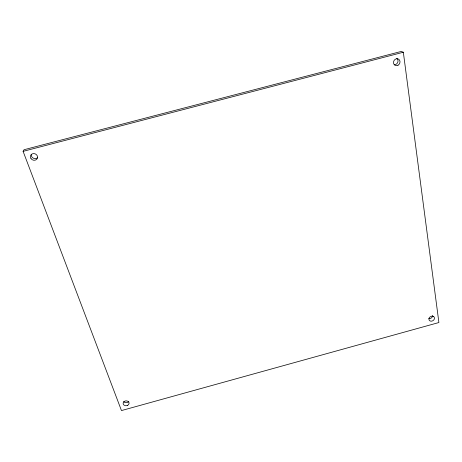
<?xml version="1.0" encoding="UTF-8"?>
<svg xmlns="http://www.w3.org/2000/svg" width="462" height="462" viewBox="0 0 462 462"><rect width="100%" height="100%" fill="white"/><g stroke="black" fill="none" stroke-linecap="round" stroke-linejoin="round"><path stroke-width="0.69" d="M23.1 151.351L24.053 149.723L401.293 51.426L403.332 52.241L438.9 322.534L121.466 410.574L23.1 151.351L403.332 52.241M432.519 315.454A2.888 2.356 -32.3 0 1 428.719 318.664M128.817 401.322A2.957 2.425 -4.7 0 1 127.772 402.263L127.073 402.546A2.957 2.425 -4.7 0 1 123.706 401.599M37.561 157.611A3.627 3.274 24.6 0 1 33.316 158.16A3.627 3.274 24.6 0 1 31.329 154.418M396.719 58.345A3.546 3.142 -59.3 0 1 397.782 62.243A3.546 3.142 -59.3 0 1 394.375 64.744M127.674 405.336L126.969 405.619A2.974 2.437 -4.8 0 1 123.158 403.043A2.974 2.437 -4.8 0 1 127.726 401.218A2.974 2.437 -4.8 0 1 127.674 405.336M433.414 316.412L432.79 316.187A2.905 2.362 -32.3 0 0 428.938 319.202A2.905 2.362 -32.3 0 0 432.946 320.668A2.905 2.362 -32.3 0 0 433.414 316.412M31.018 158.616A3.656 3.298 24.3 0 0 37.226 158.599A3.656 3.298 24.3 0 0 33.686 153.563A3.656 3.298 24.3 0 0 31.018 158.616M398.025 65.223A3.575 3.165 -59.1 0 0 398.718 59.217A3.575 3.165 -59.1 0 0 393.491 62.133A3.575 3.165 -59.1 0 0 398.025 65.223"/></g></svg>
